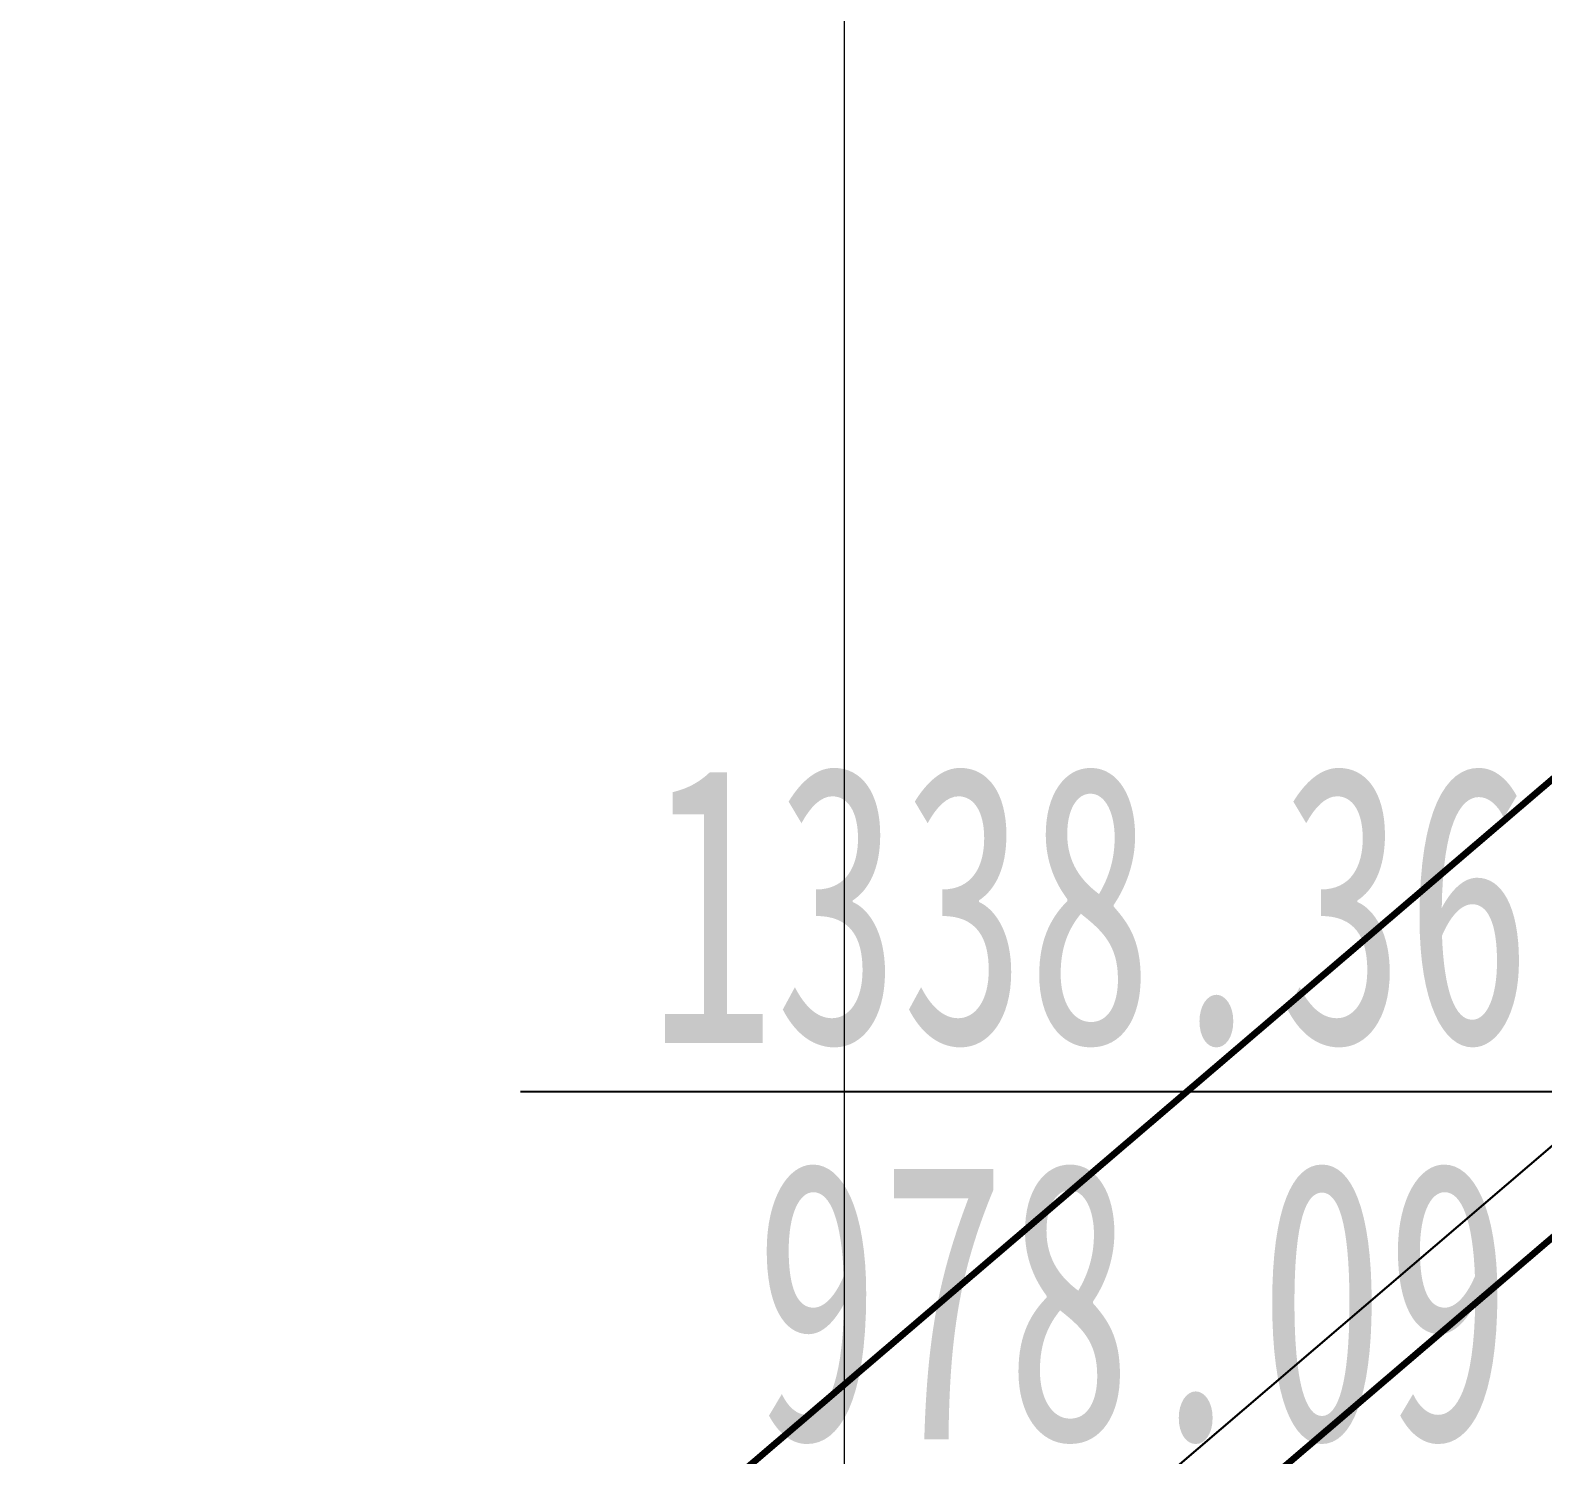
# Model space of a CAD drawing. Header units: millimetres. Extents: x 37412591 to 74834139, y 4258245 to 8527567.
# Drawn here: x 37412941.5 to 37413050.2, y 4261000.8 to 4261103.1 of the extents above; entities that cross this region are included whole.
import ezdxf

# ---------------------------------------------------------------- set-up
doc = ezdxf.new("R2010")
doc.units = ezdxf.units.MM
doc.layers.add('井田边界', color=7, linetype='Continuous')
doc.layers.add('钻孔', color=7, linetype='Continuous')
doc.layers.add('保安煤柱线', color=1, linetype='线圈线（保安煤柱线） ----0-----0----0-----0----0-----0--', lineweight=30)
doc.styles.get("Standard").update_dxf_attribs({"font": 'simfang.ttf', "width": 0.6667})
doc.styles.add('标准', font='SimSun.ttf', dxfattribs={"width": 0.667})
doc.linetypes.add('FENCELINE1', pattern='A,6.35,-2.54,[133,ltypeshp.shx,S=2.54,R=0,X=-2.54,Y=0],-2.54,25.4', length=36.83)
doc.linetypes.add('井田境界', pattern='A,10,-4,["+",Standard,S=4,R=0,X=-2,Y=-2],-4,10', length=28)
doc.linetypes.add('线圈线（保安煤柱线） ----0-----0----0-----0----0-----0--', pattern='A,14.5,-2,[133,ltypeshp.shx,S=0.5,R=0,X=0,Y=0],-3,25.4', length=44.9)

msp = doc.modelspace()

# ---------------------------------------------------------------- linework, layer by layer
at = {"color": 1, "linetype": 'FENCELINE1', "lineweight": 30, "ltscale": 2}
msp.add_line((37415664.8, 4263256.88, 4911.4), (37412934.63, 4260923.63, 4911.4), dxfattribs=at)
at = {"linetype": 'ByBlock', "lineweight": 20}
msp.add_line((37413000, 4258550.3, 4910.12), (37413000, 4262025.13, 4910.12), dxfattribs=at)
at = {"color": 3, "lineweight": 100, "ltscale": 10}
msp.add_polyline3d([(37415661.38, 4263247.38, 0), (37416018.55, 4261181.59, 0), (37416028.51, 4260479.55, 0), (37416063.68, 4259635.34, 0), (37416077.34, 4259307.43, 0), (37416079.21, 4259262.51, 0), (37415873.11, 4258928.31, 0), (37415672.63, 4258832.98, 0), (37415452.62, 4258728.36, 0), (37415109.19, 4258629.51, 0), (37414924.15, 4258576.4, 0), (37412941.65, 4260923.05, 0), (37413501.52, 4261401.53, 0)], dxfattribs=at)
at = {"layer": '井田边界', "color": 0, "linetype": '井田境界', "lineweight": 100, "ltscale": 5}
msp.add_lwpolyline([(37416043.52, 4261183.92), (37416053.51, 4260479.91), (37416104.51, 4259255.91), (37415890.51, 4258908.9), (37415461.5, 4258704.9), (37414915.5, 4258547.9), (37412906.49, 4260925.93), (37415678.53, 4263294.94)], close=True, dxfattribs=at)
at = {"layer": '保安煤柱线', "color": 1, "linetype": 'FENCELINE1', "lineweight": 30, "ltscale": 2}
msp.add_line((37415664.8, 4263256.88, 4911.4), (37412934.63, 4260923.63, 4911.4), dxfattribs=at)
at = {"layer": '钻孔', "linetype": 'Continuous', "elevation": 4910.12}
msp.add_lwpolyline([(37413067.08, 4261026.84), (37412976.71, 4261026.84)], dxfattribs=at)

# ---------------------------------------------------------------- texts
at = {"layer": '钻孔', "color": 1, "insert": (37412985.92, 4261050.37, 6565.02), "char_height": 20, "width": 80.8922, "attachment_point": 1}
msp.add_mtext('1338.36', dxfattribs=at)
at = {"layer": '钻孔', "insert": (37412993.49, 4261021.87, 7501.47), "char_height": 20, "width": 104.8889, "attachment_point": 1, "style": '标准'}
msp.add_mtext('978.09', dxfattribs=at)

doc.saveas('drawing.dxf')
